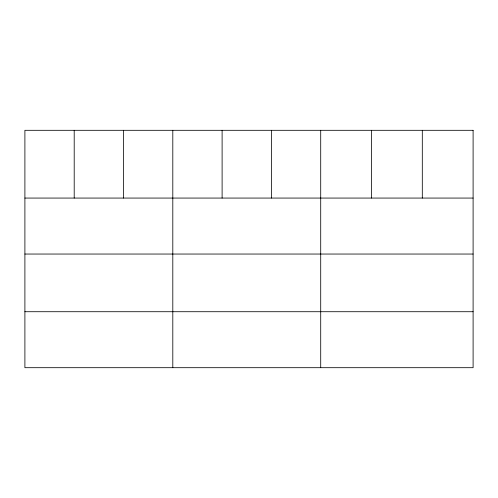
<?xml version="1.0" encoding="UTF-8"?>
<svg xmlns="http://www.w3.org/2000/svg" width="498" height="498" viewBox="0 0 498 498"><rect width="100%" height="100%" fill="white"/><g stroke="black" fill="none" stroke-linecap="round" stroke-linejoin="round"><path stroke-width="0.75" d="M24.9 198.067L473.1 198.067M24.9 254.042L473.1 254.042M24.9 311.717L473.1 311.717M422.304 130.308L422.304 198.067M371.508 130.308L371.508 198.067M320.712 130.308L320.712 367.692M271.41 130.308L271.41 198.067M222.108 130.308L222.108 198.067M172.806 130.308L172.806 367.692M123.504 130.308L123.504 198.067M74.202 130.308L74.202 198.067M473.1 130.308L24.9 130.308L24.9 367.692L473.1 367.692L473.1 130.308"/></g></svg>
